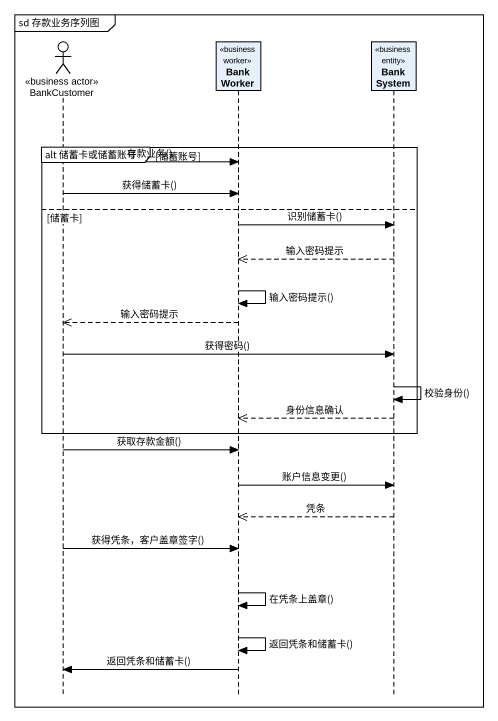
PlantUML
@startuml
mainframe sd 存款业务序列图
hide footbox
actor BankCustomer <<business actor>>
participant BankWorker <<business worker>>
participant BankSystem <<business entity>>

group alt 储蓄卡或储蓄账号 [储蓄账号]
  BankCustomer -> BankWorker : 存款业务()
  BankCustomer -> BankWorker : 获得储蓄卡()
else 储蓄卡
  BankWorker -> BankSystem : 识别储蓄卡()
  BankSystem -->> BankWorker : 输入密码提示
  BankWorker -> BankWorker : 输入密码提示()
  BankWorker -->> BankCustomer : 输入密码提示
  BankCustomer -> BankSystem : 获得密码()
  BankSystem -> BankSystem : 校验身份()
  BankSystem -->> BankWorker : 身份信息确认
end
BankCustomer -> BankWorker : 获取存款金额()
BankWorker -> BankSystem : 账户信息变更()
BankSystem -->> BankWorker : 凭条
BankCustomer -> BankWorker : 获得凭条，客户盖章签字()
BankWorker -> BankWorker : 在凭条上盖章()
BankWorker -> BankWorker : 返回凭条和储蓄卡()
BankWorker -> BankCustomer : 返回凭条和储蓄卡()
@enduml
